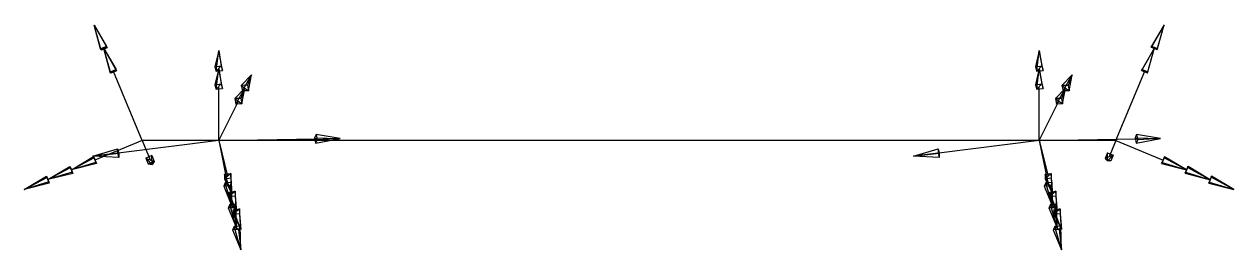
# Model space of a CAD drawing. Header units: millimetres. Extents: x -5676 to 13, y -131 to 76.
# Drawn here: x -4147.4 to -4052.6, y -11.3 to 6.4 of the extents above.
import ezdxf

# ---------------------------------------------------------------- set-up
doc = ezdxf.new("R2010")
doc.units = ezdxf.units.MM
for name, color, linetype in [('AutoDetect_21_16', 1, 'Continuous'), ('AutoDetect_22_17', 1, 'Continuous'), ('Plate_ID_13D1E', 1, 'Continuous')]:
    doc.layers.add(name, color=color, linetype=linetype)

# ---------------------------------------------------------------- blocks, each defined once
blk = doc.blocks.new('Kontrollpunkt')
at = {"color": 0}
for q in [(0, 6), (8, 0), (0, 0, 4)]:
    blk.add_line((0, 0), q, dxfattribs=at)
for points in [[(0.25, 8, -0.25), (-0.25, 8, -0.25), (-0.25, 8, 0.25), (0, 10, 0), (-0.25, 8, -0.25), (0.25, 8, 0.25), (0, 10, 0), (0.25, 8, -0.25), (0.25, 8, 0.25), (-0.25, 8, 0.25)], [(0.25, 6, -0.25), (-0.25, 6, -0.25), (-0.25, 6, 0.25), (0, 8, 0), (-0.25, 6, -0.25), (0.25, 6, 0.25), (0, 8, 0), (0.25, 6, -0.25), (0.25, 6, 0.25), (-0.25, 6, 0.25)], [(0.25, 0.25, 4), (-0.25, 0.25, 4), (-0.25, -0.25, 4), (0, 0, 6), (-0.25, 0.25, 4), (0.25, -0.25, 4), (0, 0, 6), (0.25, 0.25, 4), (0.25, -0.25, 4), (-0.25, -0.25, 4)], [(0.25, 0.25, 6), (-0.25, 0.25, 6), (-0.25, -0.25, 6), (0, 0, 8), (-0.25, 0.25, 6), (0.25, -0.25, 6), (0, 0, 8), (0.25, 0.25, 6), (0.25, -0.25, 6), (-0.25, -0.25, 6)], [(0.25, 0.25, 8), (-0.25, 0.25, 8), (-0.25, -0.25, 8), (0, 0, 10), (-0.25, 0.25, 8), (0.25, -0.25, 8), (0, 0, 10), (0.25, 0.25, 8), (0.25, -0.25, 8), (-0.25, -0.25, 8)], [(8, 0.25, -0.25), (8, 0.25, 0.25), (8, -0.25, 0.25), (10, 0, 0), (8, 0.25, 0.25), (8, -0.25, -0.25), (10, 0, 0), (8, 0.25, -0.25), (8, -0.25, -0.25), (8, -0.25, 0.25)]]:
    blk.add_polyline3d(points, dxfattribs=at)

msp = doc.modelspace()

# ---------------------------------------------------------------- linework, layer by layer
at = {"layer": 'AutoDetect_21_16', "color": 1}
msp.add_line((-4061.85, -2.75, -398.5), (-4138.15, -2.75, -398.5), dxfattribs=at)
at = {"layer": 'AutoDetect_22_17', "color": 1}
msp.add_line((-4061.85, -2.75, -388.5), (-4138.15, -2.75, -388.5), dxfattribs=at)

# ---------------------------------------------------------------- block references
at = {"layer": 'AutoDetect_21_16', "color": 2, "extrusion": (0.173648, -0.696364, -0.696364), "rotation": 189.8510761165838}
for p in [(-4010.039, -980.361, -438.124), (-3947.649, -969.527, -426.959)]:
    msp.add_blockref('Kontrollpunkt', p, dxfattribs=at)
at = {"layer": 'AutoDetect_22_17', "color": 1, "extrusion": (0.173648, -0.856941, 0.485281)}
for p, rotation in [((-4050.386, 57.249, -903.716), 339.2606515402293), ((-3987.367, 51.052, -892.55), 339.2606515289545)]:
    msp.add_blockref('Kontrollpunkt', p, dxfattribs=dict(at, rotation=rotation))
at = {"layer": 'Plate_ID_13D1E', "color": 2, "extrusion": (-0.92388, -0.382683, -1.38778e-17), "rotation": 78.3063026803089}
for p in [(-1581.061, -398.5, 3824.204), (-1581.061, -388.5, 3824.204)]:
    msp.add_blockref('Kontrollpunkt', p, dxfattribs=at)
at = {"layer": 'Plate_ID_13D1E', "color": 2, "extrusion": (0.92388, -0.382683, 6.93889e-18), "rotation": 260.1048190515758}
for p in [(-1556.943, -398.5, -3751.608), (-1556.943, -388.5, -3751.608)]:
    msp.add_blockref('Kontrollpunkt', p, dxfattribs=at)

doc.saveas('drawing.dxf')
